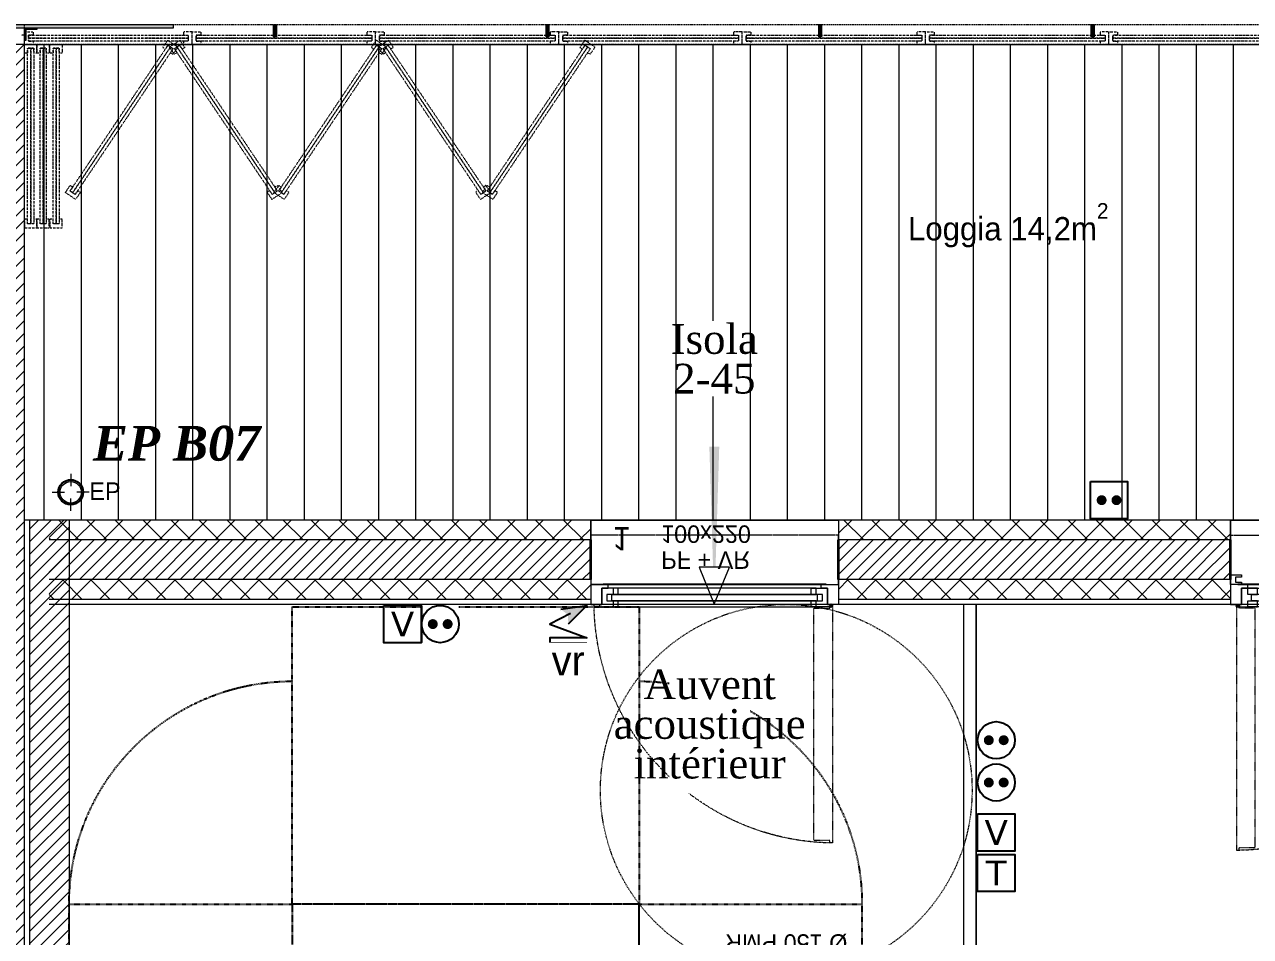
# Model space of a CAD drawing. Header units: centimetres. Extents: x 2191 to 12545, y -680 to 18662.
# Drawn here: x 9179.4 to 9674.2, y 9558.4 to 9926.4 of the extents above; entities that cross this region are included whole.
import ezdxf

# ---------------------------------------------------------------- set-up
doc = ezdxf.new("R2010")
doc.units = ezdxf.units.CM
for name, pattern in [('ACAD_ISO03W100', [0.295276, 0.11811, -0.177165]), ('INTERROMPU2', [0.75, 0.5, -0.25]), ('Style de ligne -11', [0.347222, 0.20828, -0.138942]), ('Style de ligne -12', [0.164042, 0.054681, -0.109361]), ('Style de ligne -13', [0.147638, 0.098425, -0.049213]), ('Style de ligne -14', [0.147638, 0.098425, -0.049213]), ('Style de ligne -17', [0.347222, 0.20828, -0.138942]), ('Style de ligne -18', [0.164042, 0.054681, -0.109361]), ('Style de ligne -5', [0.20828, 0.069425, -0.138855]), ('VW-01', [0.41656, 0.20828, -0.20828])]:
    doc.linetypes.add(name, pattern=pattern)
for name, color, linetype in [('B Aménagement intérieur', 252, 'Continuous'), ('B GÈnÈral_Hatch', 252, 'Continuous'), ('B Général', 252, 'Continuous'), ('C ANNOTATIONS-PMR', 252, 'Style de ligne -5'), ('C ANNOTATIONS-prestations', 252, 'Continuous'), ('C ANNOTATIONS-texte', 252, 'Continuous'), ('D SURFACES-shab', 252, 'Continuous'), ('Général', 252, 'Continuous'), ('prlm-EAU-EPEXT', 145, 'Continuous'), ('prlm-VMC', 93, 'Continuous')]:
    doc.layers.add(name, color=color, linetype=linetype)
for name, color, linetype, lineweight in [('B BATI-lumon', 252, 'Continuous', 20), ('prlm-ELEC-CFA', 1, 'Continuous', 25), ('prlm-ELEC-CFO', 1, 'Continuous', 25)]:
    doc.layers.add(name, color=color, linetype=linetype, lineweight=lineweight)
doc.styles.add('Eurostile', font='Eurosti.TTF')
doc.styles.add('Eurostile (bold)', font='Eurostib.TTF')
doc.styles.add('Eurostile (italic)', font='Eurostib.TTF')
doc.styles.add('prlm-eau-ep', font='timesbi.ttf', dxfattribs={"height": 18})
doc.styles.add('prlm-elec-cfo', font='comic.ttf', dxfattribs={"height": 12})
doc.styles.add('prlm-vmc', font='pala.ttf', dxfattribs={"height": 14})
doc.styles.get("Standard").update_dxf_attribs({"font": 'isocp.shx', "height": 15})
doc.styles.add('Times New Roman (bold italic)', font='timesbi.ttf')
pattern_1 = [(45, (-631.1073, 4809.0284), (2.4253472, -2.6458333), [])]
pattern_2 = [(225, (-631.107, 4809.0284), (5.656854, -5.656854), []), (315, (-631.107, 4809.0284), (-5.656854, -5.656854), [])]

# ---------------------------------------------------------------- blocks, each defined once
blk = doc.blocks.new('Groupe-72-1')
at = {"layer": 'B BATI-lumon', "linetype": 'ACAD_ISO03W100', "lineweight": 5, "flags": 128}
for points in [[(10026.17, 5114.39), (10029.67, 5114.39), (10029.67, 5113.15), (10027.75, 5113.15), (10027.75, 5110.64), (10029.67, 5110.64), (10029.67, 5109.39), (10026.17, 5109.39), (10026.17, 5113.39), (10026.17, 5113.39)], [(10027.75, 5113.15), (10098.6, 5113.15), (10098.6, 5111.9), (10027.75, 5111.9)], [(10027.75, 5111.9), (10098.6, 5111.9), (10098.6, 5110.65), (10027.75, 5110.65)], [(10100.17, 5114.39), (10096.67, 5114.39), (10096.67, 5113.15), (10098.6, 5113.15), (10098.6, 5110.64), (10096.67, 5110.64), (10096.67, 5109.39), (10100.17, 5109.39), (10100.17, 5113.39), (10100.17, 5113.39)]]:
    blk.add_lwpolyline(points, close=True, dxfattribs=at)
blk = doc.blocks.new('Groupe-73-1')
at = {"layer": 'B BATI-lumon', "linetype": 'ACAD_ISO03W100', "lineweight": 5, "flags": 128}
for points in [[(10100.17, 5114.39), (10103.67, 5114.39), (10103.67, 5113.15), (10101.75, 5113.15), (10101.75, 5110.64), (10103.67, 5110.64), (10103.67, 5109.39), (10100.17, 5109.39), (10100.17, 5113.39), (10100.17, 5113.39)], [(10101.75, 5113.15), (10172.6, 5113.15), (10172.6, 5111.9), (10101.75, 5111.9)], [(10101.75, 5111.9), (10172.6, 5111.9), (10172.6, 5110.65), (10101.75, 5110.65)], [(10174.17, 5114.39), (10170.67, 5114.39), (10170.67, 5113.15), (10172.6, 5113.15), (10172.6, 5110.64), (10170.67, 5110.64), (10170.67, 5109.39), (10174.17, 5109.39), (10174.17, 5113.39), (10174.17, 5113.39)]]:
    blk.add_lwpolyline(points, close=True, dxfattribs=at)
blk = doc.blocks.new('Groupe-74-1')
at = {"layer": 'B BATI-lumon', "linetype": 'ACAD_ISO03W100', "lineweight": 5, "flags": 128}
for points in [[(10174.17, 5114.39), (10177.67, 5114.39), (10177.67, 5113.15), (10175.75, 5113.15), (10175.75, 5110.64), (10177.67, 5110.64), (10177.67, 5109.39), (10174.17, 5109.39), (10174.17, 5113.39), (10174.17, 5113.39)], [(10175.75, 5113.15), (10246.6, 5113.15), (10246.6, 5111.9), (10175.75, 5111.9)], [(10175.75, 5111.9), (10246.6, 5111.9), (10246.6, 5110.65), (10175.75, 5110.65)], [(10248.17, 5114.39), (10244.67, 5114.39), (10244.67, 5113.15), (10246.6, 5113.15), (10246.6, 5110.64), (10244.67, 5110.64), (10244.67, 5109.39), (10248.17, 5109.39), (10248.17, 5113.39), (10248.17, 5113.39)]]:
    blk.add_lwpolyline(points, close=True, dxfattribs=at)
blk = doc.blocks.new('Groupe-75-1')
at = {"layer": 'B BATI-lumon', "linetype": 'ACAD_ISO03W100', "lineweight": 5, "flags": 128}
for points in [[(10248.17, 5114.39), (10251.67, 5114.39), (10251.67, 5113.15), (10249.75, 5113.15), (10249.75, 5110.64), (10251.67, 5110.64), (10251.67, 5109.39), (10248.17, 5109.39), (10248.17, 5113.39), (10248.17, 5113.39)], [(10249.75, 5113.15), (10320.6, 5113.15), (10320.6, 5111.9), (10249.75, 5111.9)], [(10249.75, 5111.9), (10320.6, 5111.9), (10320.6, 5110.65), (10249.75, 5110.65)], [(10322.17, 5114.39), (10318.67, 5114.39), (10318.67, 5113.15), (10320.6, 5113.15), (10320.6, 5110.64), (10318.67, 5110.64), (10318.67, 5109.39), (10322.17, 5109.39), (10322.17, 5113.39), (10322.17, 5113.39)]]:
    blk.add_lwpolyline(points, close=True, dxfattribs=at)
blk = doc.blocks.new('Groupe-87-1')
at = {"layer": 'B BATI-lumon', "linetype": 'ACAD_ISO03W100', "lineweight": 5, "flags": 128}
for points in [[(9952.17, 5114.39), (9955.67, 5114.39), (9955.67, 5113.15), (9953.75, 5113.15), (9953.75, 5110.64), (9955.67, 5110.64), (9955.67, 5109.39), (9952.17, 5109.39), (9952.17, 5113.39), (9952.17, 5113.39)], [(9953.75, 5113.15), (10024.6, 5113.15), (10024.6, 5111.9), (9953.75, 5111.9)], [(9953.75, 5111.9), (10024.6, 5111.9), (10024.6, 5110.65), (9953.75, 5110.65)], [(10026.17, 5114.39), (10022.67, 5114.39), (10022.67, 5113.15), (10024.6, 5113.15), (10024.6, 5110.64), (10022.67, 5110.64), (10022.67, 5109.39), (10026.17, 5109.39), (10026.17, 5113.39), (10026.17, 5113.39)]]:
    blk.add_lwpolyline(points, close=True, dxfattribs=at)
blk = doc.blocks.new('Groupe-88-1')
at = {"layer": 'B BATI-lumon', "linetype": 'ACAD_ISO03W100', "lineweight": 5, "flags": 128}
for points in [[(9878.17, 5114.39), (9881.67, 5114.39), (9881.67, 5113.15), (9879.75, 5113.15), (9879.75, 5110.64), (9881.67, 5110.64), (9881.67, 5109.39), (9878.17, 5109.39), (9878.17, 5113.39), (9878.17, 5113.39)], [(9879.75, 5113.15), (9950.6, 5113.15), (9950.6, 5111.9), (9879.75, 5111.9)], [(9879.75, 5111.9), (9950.6, 5111.9), (9950.6, 5110.65), (9879.75, 5110.65)], [(9952.17, 5114.39), (9948.67, 5114.39), (9948.67, 5113.15), (9950.6, 5113.15), (9950.6, 5110.64), (9948.67, 5110.64), (9948.67, 5109.39), (9952.17, 5109.39), (9952.17, 5113.39), (9952.17, 5113.39)]]:
    blk.add_lwpolyline(points, close=True, dxfattribs=at)
blk = doc.blocks.new('Groupe-89-1')
at = {"layer": 'B BATI-lumon', "linetype": 'ACAD_ISO03W100', "lineweight": 5, "flags": 128}
for points in [[(9810.48, 5114.39), (9813.98, 5114.39), (9813.98, 5113.15), (9812.06, 5113.15), (9812.06, 5110.64), (9813.98, 5110.64), (9813.98, 5109.39), (9810.48, 5109.39), (9810.48, 5113.39), (9810.48, 5113.39)], [(9812.06, 5113.15), (9876.6, 5113.15), (9876.6, 5111.9), (9812.06, 5111.9)], [(9812.06, 5111.9), (9876.6, 5111.9), (9876.6, 5110.65), (9812.06, 5110.65)], [(9878.17, 5114.39), (9874.67, 5114.39), (9874.67, 5113.15), (9876.6, 5113.15), (9876.6, 5110.64), (9874.67, 5110.64), (9874.67, 5109.39), (9878.17, 5109.39), (9878.17, 5113.39), (9878.17, 5113.39)]]:
    blk.add_lwpolyline(points, close=True, dxfattribs=at)
blk = doc.blocks.new('Groupe-90-1')
at = {"layer": 'B BATI-lumon', "linetype": 'ACAD_ISO03W100', "lineweight": 5, "flags": 128}
for points in [[(9815.48, 5109.39), (9815.48, 5105.89), (9814.24, 5105.89), (9814.24, 5107.81), (9811.74, 5107.81), (9811.74, 5105.89), (9810.48, 5105.89), (9810.48, 5109.39), (9814.48, 5109.39), (9814.48, 5109.39)], [(9811.74, 5036.97), (9811.74, 5107.81), (9812.99, 5107.81), (9812.99, 5036.97)], [(9812.99, 5036.97), (9812.99, 5107.81), (9814.24, 5107.81), (9814.24, 5036.97)], [(9815.48, 5035.39), (9815.48, 5038.89), (9814.24, 5038.89), (9814.24, 5036.97), (9811.74, 5036.97), (9811.74, 5038.89), (9810.48, 5038.89), (9810.48, 5035.39), (9814.48, 5035.39), (9814.48, 5035.39)]]:
    blk.add_lwpolyline(points, close=True, dxfattribs=at)
blk = doc.blocks.new('Groupe-91-1')
at = {"layer": 'B BATI-lumon', "linetype": 'ACAD_ISO03W100', "lineweight": 5, "flags": 128}
for points in [[(9820.48, 5109.39), (9820.48, 5105.89), (9819.24, 5105.89), (9819.24, 5107.81), (9816.74, 5107.81), (9816.74, 5105.89), (9815.48, 5105.89), (9815.48, 5109.39), (9819.48, 5109.39), (9819.48, 5109.39)], [(9816.74, 5036.97), (9816.74, 5107.81), (9817.99, 5107.81), (9817.99, 5036.97)], [(9817.99, 5036.97), (9817.99, 5107.81), (9819.24, 5107.81), (9819.24, 5036.97)], [(9820.48, 5035.39), (9820.48, 5038.89), (9819.24, 5038.89), (9819.24, 5036.97), (9816.74, 5036.97), (9816.74, 5038.89), (9815.48, 5038.89), (9815.48, 5035.39), (9819.48, 5035.39), (9819.48, 5035.39)]]:
    blk.add_lwpolyline(points, close=True, dxfattribs=at)
blk = doc.blocks.new('Groupe-92-1')
at = {"layer": 'B BATI-lumon', "linetype": 'ACAD_ISO03W100', "lineweight": 5, "flags": 128}
for points in [[(9825.73, 5109.39), (9825.73, 5105.89), (9824.49, 5105.89), (9824.49, 5107.81), (9821.99, 5107.81), (9821.99, 5105.89), (9820.73, 5105.89), (9820.73, 5109.39), (9824.73, 5109.39), (9824.73, 5109.39)], [(9821.99, 5036.97), (9821.99, 5107.81), (9823.24, 5107.81), (9823.24, 5036.97)], [(9823.24, 5036.97), (9823.24, 5107.81), (9824.49, 5107.81), (9824.49, 5036.97)], [(9825.73, 5035.39), (9825.73, 5038.89), (9824.49, 5038.89), (9824.49, 5036.97), (9821.99, 5036.97), (9821.99, 5038.89), (9820.73, 5038.89), (9820.73, 5035.39), (9824.73, 5035.39), (9824.73, 5035.39)]]:
    blk.add_lwpolyline(points, close=True, dxfattribs=at)
blk = doc.blocks.new('Groupe-93-1')
at = {"layer": 'B BATI-lumon', "linetype": 'ACAD_ISO03W100', "lineweight": 5, "flags": 128}
for points in [[(9869.42, 5108.34), (9829.92, 5049.52), (9828.88, 5050.22), (9868.38, 5109.03)], [(9870.46, 5107.64), (9830.96, 5048.83), (9829.92, 5049.52), (9869.42, 5108.34)], [(9868.23, 5111.03), (9866.28, 5108.13), (9867.31, 5107.44), (9868.38, 5109.03), (9870.46, 5107.64), (9869.39, 5106.04), (9870.43, 5105.34), (9872.38, 5108.25), (9869.06, 5110.48), (9869.06, 5110.48)], [(9826.97, 5049.6), (9828.92, 5052.51), (9829.95, 5051.82), (9828.88, 5050.22), (9830.96, 5048.83), (9832.03, 5050.42), (9833.07, 5049.72), (9831.12, 5046.82), (9827.8, 5049.05), (9827.8, 5049.05)]]:
    blk.add_lwpolyline(points, close=True, dxfattribs=at)
blk = doc.blocks.new('Groupe-94-1')
at = {"layer": 'B BATI-lumon', "linetype": 'ACAD_ISO03W100', "lineweight": 5, "flags": 128}
for points in [[(9873.21, 5111.03), (9875.16, 5108.13), (9874.13, 5107.44), (9873.06, 5109.03), (9870.98, 5107.64), (9872.06, 5106.04), (9871.01, 5105.34), (9869.06, 5108.25), (9872.38, 5110.48), (9872.38, 5110.48)], [(9872.02, 5108.34), (9911.52, 5049.52), (9910.49, 5048.83), (9870.99, 5107.64)], [(9873.06, 5109.03), (9912.56, 5050.22), (9911.52, 5049.52), (9872.02, 5108.34)], [(9914.47, 5049.6), (9912.52, 5052.51), (9911.49, 5051.82), (9912.56, 5050.22), (9910.48, 5048.83), (9909.41, 5050.42), (9908.37, 5049.72), (9910.32, 5046.82), (9913.64, 5049.05), (9913.64, 5049.05)]]:
    blk.add_lwpolyline(points, close=True, dxfattribs=at)
blk = doc.blocks.new('Groupe-95-1')
at = {"layer": 'B BATI-lumon', "linetype": 'ACAD_ISO03W100', "lineweight": 5, "flags": 128}
for points in [[(9953.6, 5108.34), (9914.1, 5049.52), (9913.06, 5050.22), (9952.56, 5109.03)], [(9954.63, 5107.64), (9915.13, 5048.83), (9914.1, 5049.52), (9953.6, 5108.34)], [(9952.41, 5111.03), (9950.46, 5108.13), (9951.49, 5107.44), (9952.56, 5109.03), (9954.64, 5107.64), (9953.56, 5106.04), (9954.61, 5105.34), (9956.56, 5108.25), (9953.24, 5110.48), (9953.24, 5110.48)], [(9911.15, 5049.6), (9913.1, 5052.51), (9914.13, 5051.82), (9913.06, 5050.22), (9915.14, 5048.83), (9916.21, 5050.42), (9917.25, 5049.72), (9915.3, 5046.82), (9911.98, 5049.05), (9911.98, 5049.05)]]:
    blk.add_lwpolyline(points, close=True, dxfattribs=at)
blk = doc.blocks.new('Groupe-96-1')
at = {"layer": 'B BATI-lumon', "linetype": 'ACAD_ISO03W100', "lineweight": 5, "flags": 128}
for points in [[(9957.39, 5111.03), (9959.34, 5108.13), (9958.31, 5107.44), (9957.24, 5109.03), (9955.16, 5107.64), (9956.23, 5106.04), (9955.19, 5105.34), (9953.24, 5108.25), (9956.56, 5110.48), (9956.56, 5110.48)], [(9956.2, 5108.34), (9995.7, 5049.52), (9994.66, 5048.83), (9955.16, 5107.64)], [(9957.24, 5109.03), (9996.74, 5050.22), (9995.7, 5049.52), (9956.2, 5108.34)], [(9998.65, 5049.6), (9996.7, 5052.51), (9995.67, 5051.82), (9996.74, 5050.22), (9994.66, 5048.83), (9993.59, 5050.42), (9992.55, 5049.72), (9994.5, 5046.82), (9997.82, 5049.05), (9997.82, 5049.05)]]:
    blk.add_lwpolyline(points, close=True, dxfattribs=at)
blk = doc.blocks.new('Groupe-97-1')
at = {"layer": 'B BATI-lumon', "linetype": 'ACAD_ISO03W100', "lineweight": 5, "flags": 128}
for points in [[(10037.77, 5108.34), (9998.27, 5049.52), (9997.24, 5050.22), (10036.74, 5109.03)], [(10038.81, 5107.64), (9999.31, 5048.83), (9998.27, 5049.52), (10037.77, 5108.34)], [(10036.59, 5111.03), (10034.63, 5108.13), (10035.66, 5107.44), (10036.74, 5109.03), (10038.81, 5107.64), (10037.74, 5106.04), (10038.78, 5105.34), (10040.74, 5108.25), (10037.42, 5110.48), (10037.42, 5110.48)], [(9995.33, 5049.6), (9997.28, 5052.51), (9998.31, 5051.82), (9997.24, 5050.22), (9999.31, 5048.83), (10000.39, 5050.42), (10001.43, 5049.72), (9999.48, 5046.82), (9996.16, 5049.05), (9996.16, 5049.05)]]:
    blk.add_lwpolyline(points, close=True, dxfattribs=at)
blk = doc.blocks.new('Groupe-124-1')
at = {"layer": 'B GÈnÈral_Hatch', "linetype": 'Continuous', "lineweight": 0, "true_color": 0xdddddd}
for points in [[(9911.03, 5117.39), (9912.13, 5117.39), (9912.13, 5112.39), (9911.03, 5112.39)], [(10021.03, 5117.39), (10022.13, 5117.39), (10022.13, 5112.39), (10021.03, 5112.39)], [(10131.03, 5117.39), (10132.13, 5117.39), (10132.13, 5112.39), (10131.03, 5112.39)], [(10241.03, 5117.39), (10242.13, 5117.39), (10242.13, 5112.39), (10241.03, 5112.39)]]:
    blk.add_hatch(color=254, dxfattribs=at).paths.add_polyline_path(points)
at = {"layer": 'B Général', "color": 7, "linetype": 'INTERROMPU2', "lineweight": 13, "flags": 128}
blk.add_lwpolyline([(9810.48, 5117.39), (10544.17, 5117.39), (10544.17, 5109.39), (9810.48, 5109.39)], close=True, dxfattribs=at)
at = {"layer": 'B Général', "color": 7, "linetype": 'Continuous', "lineweight": 5, "flags": 128}
for points in [[(9911.03, 5117.39), (9912.13, 5117.39), (9912.13, 5112.39), (9911.03, 5112.39)], [(10021.03, 5117.39), (10022.13, 5117.39), (10022.13, 5112.39), (10021.03, 5112.39)], [(10131.03, 5117.39), (10132.13, 5117.39), (10132.13, 5112.39), (10131.03, 5112.39)], [(10241.03, 5117.39), (10242.13, 5117.39), (10242.13, 5112.39), (10241.03, 5112.39)]]:
    blk.add_lwpolyline(points, close=True, dxfattribs=at)
at = {"layer": 'B BATI-lumon'}
for name in ['Groupe-89-1', 'Groupe-88-1', 'Groupe-87-1', 'Groupe-72-1', 'Groupe-73-1', 'Groupe-74-1', 'Groupe-75-1', 'Groupe-90-1', 'Groupe-91-1', 'Groupe-92-1', 'Groupe-93-1', 'Groupe-94-1', 'Groupe-95-1', 'Groupe-96-1', 'Groupe-97-1']:
    blk.add_blockref(name, (0, 0), dxfattribs=at)
blk = doc.blocks.new('Rond 150_PMR')
at = {"layer": 'B Général', "color": 154, "linetype": 'VW-01', "lineweight": 5, "true_color": 0x0053a6}
blk.add_circle((0, 0), 75, dxfattribs=at)
at = {"layer": 'B Général', "color": 154, "true_color": 0x0053a6, "insert": (-61.5, 0), "char_height": 7.059, "attachment_point": 5, "rotation": 90, "line_spacing_factor": 0.894142, "style": 'Eurostile (italic)'}
blk.add_mtext('Ø 150 PMR', dxfattribs=at)
blk = doc.blocks.new('Groupe-127-1')
at = {"layer": 'B Général', "color": 7, "linetype": 'VW-01', "lineweight": 5}
blk.add_line((70, -114.99), (-70, -80.35), dxfattribs=at)
at = {"layer": 'B Général', "linetype": 'VW-01', "flags": 128}
for points in [[(-70, 35), (70, 35), (70, -155), (-70, -155)], [(-70, -114.99), (70, -114.99), (70, -155), (-70, -155)]]:
    blk.add_lwpolyline(points, close=True, dxfattribs=at)
blk = doc.blocks.new('Lit 140.190_PMR 2')
at = {"layer": 'B Général', "color": 154, "linetype": 'VW-01', "true_color": 0x0053a6, "flags": 128}
for points in [[(70, 155), (-70, 155), (-70, 35), (70, 35)], [(-70, -155), (-70, 35), (-160, 35), (-160, -155)], [(160, -155), (160, 35), (70, 35), (70, -155)]]:
    blk.add_lwpolyline(points, close=True, dxfattribs=at)
at = {"layer": 'B Général', "color": 154, "linetype": 'VW-01', "true_color": 0x0053a6}
for centre, start, end in [((-70, 35), 90, 180), ((70, 35), 0, 90)]:
    blk.add_arc(centre, 90, start, end, dxfattribs=at)
at = {"layer": 'B Général'}
blk.add_blockref('Groupe-127-1', (0, 0), dxfattribs=at)
blk = doc.blocks.new('T2 S307 (2D)')
at = {"layer": 'B Général', "color": 7, "linetype": 'Continuous', "lineweight": 13}
for p, q in [((-0.43, -55.57), (-0.43, 291.51)), ((4.57, -55.57), (4.57, 291.51))]:
    blk.add_line(p, q, dxfattribs=at)
at = {"layer": 'B Général', "color": 7, "linetype": 'Continuous', "lineweight": 5}
for p, q in [((-0.43, -23.48), (-0.43, 291.51)), ((4.57, -55.57), (4.57, 291.51))]:
    blk.add_line(p, q, dxfattribs=at)
at = {"layer": 'D SURFACES-shab', "color": 1, "lineweight": 18, "true_color": 0xff0000, "flags": 128}
for points in [[(-361.57, 291.52), (-361.57, -19.48), (-0.43, -19.48), (-0.43, 34.39), (-0.43, 34.39), (-0.43, 291.52)], [(53.81, -225.58), (53.81, -285.49), (356.81, -285.59), (356.81, 291.51), (4.57, 291.51), (4.57, 34.39), (4.57, 34.39), (4.57, -30.61), (4.57, -30.61), (4.57, -158.57), (34.57, -158.57), (34.57, -225.59)]]:
    blk.add_lwpolyline(points, close=True, dxfattribs=at)
at = {"layer": 'B Général', "color": 7, "xscale": -1}
blk.add_blockref('Lit 140.190_PMR 2', (-201.57, 135.52), dxfattribs=at)
at = {"layer": 'C ANNOTATIONS-PMR', "color": 7, "rotation": 90}
blk.add_blockref('Rond 150_PMR', (-72.14, 216.52), dxfattribs=at)
blk = doc.blocks.new('PF 100.220 + VR')
at = {"layer": 'B Général', "color": 7, "linetype": 'Continuous', "lineweight": 13}
for p, q in [((-50, 7), (-50, 17)), ((50, 7), (50, 17))]:
    blk.add_line(p, q, dxfattribs=at)
at = {"layer": 'B Général', "color": 7, "linetype": 'Continuous', "lineweight": 35}
for p, q in [((-50, 7), (-50, -9)), ((50, 7), (50, -9))]:
    blk.add_line(p, q, dxfattribs=at)
at = {"layer": 'B Général'}
blk.add_line((45, 9), (-45, 9), dxfattribs=at)
at = {"layer": 'B Général', "color": 7, "linetype": 'Style de ligne -14', "lineweight": 5, "flags": 128}
blk.add_lwpolyline([(47.5, 113.27), (46.5, 113.27), (46.5, 112.27), (40, 112.27), (40, 18.5), (46.5, 18.5), (46.5, 17.5), (47.5, 17.5)], close=True, dxfattribs=at)
at = {"layer": 'B Général', "lineweight": 5, "flags": 128}
for points in [[(-43, 10.5), (-43, 9), (-50, 9), (-50, 17), (-45.5, 17), (-45.5, 10.5)], [(-43.5, 15.5), (43.5, 15.5), (43.5, 13), (-43.5, 13)], [(-41, 18), (41, 18), (41, 15.5), (-41, 15.5)], [(43, 10.5), (43, 9), (50, 9), (50, 17), (45.5, 17), (45.5, 10.5)], [(-41, 13), (41, 13), (41, 10.5), (-41, 10.5)]]:
    blk.add_lwpolyline(points, close=True, dxfattribs=at)
at = {"layer": 'B Général', "color": 7, "linetype": 'Continuous', "lineweight": 5, "flags": 128}
for points in [[(-39, 15.5), (-41.5, 15.5), (-41.5, 13), (-39, 13), (-39, 10.5), (-45.5, 10.5), (-45.5, 17), (-46.5, 17), (-46.5, 18), (-39, 18)], [(39, 15.5), (41.5, 15.5), (41.5, 13), (39, 13), (39, 10.5), (45.5, 10.5), (45.5, 17), (46.5, 17), (46.5, 18), (39, 18)]]:
    blk.add_lwpolyline(points, close=True, dxfattribs=at)
at = {"layer": 'B Général', "color": 7, "linetype": 'Style de ligne -17', "lineweight": 5, "flags": 128}
blk.add_lwpolyline([(-50, 9), (50, 9), (50, -11), (-50, -11)], close=True, dxfattribs=at)
at = {"layer": 'B Général', "lineweight": 13, "flags": 128}
blk.add_lwpolyline([(-50, -9), (-50, -17), (50, -17), (50, -9)], dxfattribs=at)
at = {"layer": 'B Général'}
blk.add_circle((47, 17.5), 0.5, dxfattribs=at)
at = {"layer": 'B Général', "color": 7, "linetype": 'Style de ligne -18', "lineweight": 5}
blk.add_arc((48.78, 15.78), 97.5, 90.8973, 179.2823, dxfattribs=at)
at = {"layer": 'B Général', "insert": (-21.61, 2.65), "char_height": 7.059, "attachment_point": 1, "rotation": 360, "line_spacing_factor": 0.894142, "style": 'Eurostile'}
blk.add_mtext('PF + VR', dxfattribs=at)
at = {"layer": 'C ANNOTATIONS-prestations', "attachment_point": 1, "rotation": 360, "line_spacing_factor": 0.894142}
for s, insert, char_height, style in [('1', (-41.14, -4.77), 9.41, 'Eurostile (bold)'), ('100x220', (-21.61, -7.83), 7.059, 'Eurostile')]:
    blk.add_mtext(s, dxfattribs=dict(at, insert=insert, char_height=char_height, style=style))
blk = doc.blocks.new('PF 200.220 + VR')
at = {"layer": 'B Général', "color": 7, "linetype": 'Continuous', "lineweight": 13}
for p, q in [((-100, 7), (-100, 17)), ((100, 7), (100, 17))]:
    blk.add_line(p, q, dxfattribs=at)
at = {"layer": 'B Général', "color": 7, "linetype": 'Continuous', "lineweight": 35}
for p, q in [((-100, 7), (-100, -9)), ((100, 7), (100, -9))]:
    blk.add_line(p, q, dxfattribs=at)
at = {"layer": 'B Général'}
blk.add_line((-93, 9), (97, 9), dxfattribs=at)
at = {"layer": 'B Général', "color": 7, "linetype": 'Style de ligne -13', "lineweight": 5, "flags": 128}
for points in [[(-97.5, 116.12), (-96.5, 116.12), (-96.5, 115.12), (-90, 115.12), (-90, 18.5), (-96.5, 18.5), (-96.5, 17.5), (-97.5, 17.5)], [(97.5, 116.12), (96.5, 116.12), (96.5, 115.12), (90, 115.12), (90, 18.5), (96.5, 18.5), (96.5, 17.5), (97.5, 17.5)]]:
    blk.add_lwpolyline(points, close=True, dxfattribs=at)
at = {"layer": 'B Général', "lineweight": 5, "flags": 128}
for points in [[(-93, 10.5), (-93, 9), (-100, 9), (-100, 17), (-95.5, 17), (-95.5, 10.5)], [(-4.5, 18), (-89, 18), (-89, 15.5), (-4.5, 15.5)], [(6.5, 18), (93, 18), (93, 15.5), (6.5, 15.5)], [(93, 10.5), (93, 9), (100, 9), (100, 17), (95.5, 17), (95.5, 10.5)], [(-4.5, 13), (-89, 13), (-89, 10.5), (-4.5, 10.5)], [(6.5, 13), (93, 13), (93, 10.5), (6.5, 10.5)], [(-100, 9), (-100, 5), (-95.5, 5), (-95.5, 6), (-98, 6), (-98, 8), (-95.5, 8), (-95.5, 9)], [(100, 9), (100, 5), (95.5, 5), (95.5, 6), (98, 6), (98, 8), (95.5, 8), (95.5, 9)]]:
    blk.add_lwpolyline(points, close=True, dxfattribs=at)
at = {"layer": 'B Général', "color": 7, "linetype": 'Continuous', "lineweight": 5, "flags": 128}
for points in [[(-89, 15.5), (-91.5, 15.5), (-91.5, 13), (-89, 13), (-89, 10.5), (-95.5, 10.5), (-95.5, 17), (-96.5, 17), (-96.5, 18), (-89, 18)], [(-6.5, 15.5), (-4, 15.5), (-4, 13), (-6.5, 13), (-6.5, 10.5), (0, 10.5), (0, 17), (1, 17), (1, 18), (-6.5, 18)], [(6.5, 15.5), (4, 15.5), (4, 13), (6.5, 13), (6.5, 10.5), (0, 10.5), (0, 17), (1, 17), (1, 18), (6.5, 18)], [(89, 15.5), (91.5, 15.5), (91.5, 13), (89, 13), (89, 10.5), (95.5, 10.5), (95.5, 17), (96.5, 17), (96.5, 18), (89, 18)]]:
    blk.add_lwpolyline(points, close=True, dxfattribs=at)
at = {"layer": 'B Général', "color": 7, "linetype": 'Style de ligne -11', "lineweight": 5, "flags": 128}
blk.add_lwpolyline([(-100, 9), (100, 9), (100, -11), (-100, -11)], close=True, dxfattribs=at)
at = {"layer": 'B Général', "lineweight": 13, "flags": 128}
blk.add_lwpolyline([(100, -9), (100, -17), (-100, -17), (-100, -9)], dxfattribs=at)
at = {"layer": 'B Général'}
for centre in [(-97, 17.5), (97, 17.5)]:
    blk.add_circle(centre, 0.5, dxfattribs=at)
at = {"layer": 'B Général', "color": 7, "linetype": 'Style de ligne -12', "lineweight": 5}
for centre, start, end in [((-98.46, 17.77), 359.5523, 89.0018), ((98.46, 17.77), 90.9982, 180.4485)]:
    blk.add_arc(centre, 98.37, start, end, dxfattribs=at)
at = {"layer": 'B Général', "insert": (0, 2.65), "char_height": 7.059, "attachment_point": 2, "rotation": 360, "line_spacing_factor": 0.894142, "style": 'Eurostile'}
blk.add_mtext('PF + VR', dxfattribs=at)
at = {"layer": 'C ANNOTATIONS-prestations', "rotation": 360, "line_spacing_factor": 0.894142}
for s, insert, char_height, attachment_point, style in [('2', (-91.15, -4.77), 9.41, 1, 'Eurostile (bold)'), ('200x220 (2 vantaux) ', (0, -7.82), 7.059, 2, 'Eurostile')]:
    blk.add_mtext(s, dxfattribs=dict(at, insert=insert, char_height=char_height, attachment_point=attachment_point, style=style))
blk = doc.blocks.new('EP')
at = {"layer": 'B GÈnÈral_Hatch', "linetype": 'Continuous', "lineweight": 0}
h = blk.add_hatch(color=7, dxfattribs=at)
edge = h.paths.add_edge_path()
edge.add_arc((0, 0), 5, 0, 180, ccw=False)
edge.add_arc((0, 0), 5, 180, 360, ccw=False)
edge = h.paths.add_edge_path()
edge.add_arc((0, 0), 4.33, 0, 180, ccw=False)
edge.add_arc((0, 0), 4.33, 180, 360, ccw=False)
at = {"layer": 'B Général', "color": 7, "linetype": 'Continuous', "lineweight": 5}
for p, q in [((0, 7.5), (0, 2.5)), ((-7.5, 0), (-2.5, 0)), ((7.5, 0), (2.5, 0)), ((0, -7.5), (0, -2.5))]:
    blk.add_line(p, q, dxfattribs=at)
at = {"layer": 'B Général', "color": 7, "linetype": 'Continuous', "lineweight": 5, "flags": 128}
for points in [[(-5, 0, -1), (5, 0, -1)], [(-4.33, 0, -1), (4.33, 0, -1)]]:
    blk.add_lwpolyline(points, format="xyb", close=True, dxfattribs=at)
at = {"layer": 'C ANNOTATIONS-prestations', "insert": (7.5, 3.99), "char_height": 7.059, "attachment_point": 1, "line_spacing_factor": 0.894142, "style": 'Eurostile'}
blk.add_mtext('EP', dxfattribs=at)
blk = doc.blocks.new('Groupe-156-1')
at = {"layer": 'B GÈnÈral_Hatch', "linetype": 'Continuous', "lineweight": 0, "true_color": 0xdddddd}
for points in [[(9770.48, 5117.39), (9870.48, 5117.39), (9870.48, 5115.89), (9770.48, 5115.89)], [(9794.48, 5112.05), (9794.48, 5115.89), (9789.48, 5115.89), (9789.48, 5115.39), (9793.98, 5115.39), (9793.98, 5110.89), (9794.48, 5110.89)], [(9810.48, 5112.05), (9810.48, 5115.89), (9815.48, 5115.89), (9815.48, 5115.39), (9810.98, 5115.39), (9810.98, 5110.89), (9810.48, 5110.89)]]:
    blk.add_hatch(color=254, dxfattribs=at).paths.add_polyline_path(points)
at = {"layer": 'B Général', "color": 7, "linetype": 'Style de ligne -5', "lineweight": 5}
for p, q in [((9793.98, 5113.14), (9795.7, 5113.14)), ((9810.98, 5113.14), (9809.27, 5113.14))]:
    blk.add_line(p, q, dxfattribs=at)
at = {"layer": 'B Général', "color": 7, "linetype": 'Continuous', "lineweight": 5, "flags": 128}
for points in [[(9770.48, 5117.39), (9870.48, 5117.39), (9870.48, 5115.89), (9770.48, 5115.89)], [(9794.48, 5112.05), (9794.48, 5115.89), (9789.48, 5115.89), (9789.48, 5115.39), (9793.98, 5115.39), (9793.98, 5110.89), (9794.48, 5110.89)], [(9810.48, 5112.05), (9810.48, 5115.89), (9815.48, 5115.89), (9815.48, 5115.39), (9810.98, 5115.39), (9810.98, 5110.89), (9810.48, 5110.89)]]:
    blk.add_lwpolyline(points, close=True, dxfattribs=at)
blk = doc.blocks.new('Groupe-157-1')
at = {"layer": 'B Général', "color": 7, "linetype": 'Continuous', "lineweight": 5}
for p, q in [((9818.33, 5109.39), (9818.33, 4917.39)), ((9833.33, 5109.39), (9833.33, 4917.39)), ((9848.33, 5109.39), (9848.33, 4917.39)), ((9863.33, 5109.39), (9863.33, 4917.39)), ((9878.33, 5109.39), (9878.33, 4917.39)), ((9893.33, 5109.39), (9893.33, 4917.39)), ((9908.33, 5109.39), (9908.33, 4917.39)), ((9923.33, 5109.39), (9923.33, 4917.39)), ((9938.33, 5109.39), (9938.33, 4917.39)), ((9953.33, 5109.39), (9953.33, 4917.39)), ((9968.33, 5109.39), (9968.33, 4917.39)), ((9983.33, 5109.39), (9983.33, 4917.39)), ((9998.33, 5109.39), (9998.33, 4917.39)), ((10013.33, 5109.39), (10013.33, 4917.39)), ((10028.33, 5109.39), (10028.33, 4917.39)), ((10043.33, 5109.39), (10043.33, 4917.39)), ((10058.33, 5109.39), (10058.33, 4917.39)), ((10073.33, 5109.39), (10073.33, 4917.39)), ((10088.33, 5109.39), (10088.33, 4917.39)), ((10103.33, 5109.39), (10103.33, 4917.39)), ((10118.33, 5109.39), (10118.33, 4917.39)), ((10133.33, 5109.39), (10133.33, 4917.39)), ((10148.33, 5109.39), (10148.33, 4917.39)), ((10163.33, 5109.39), (10163.33, 4917.39)), ((10178.33, 5109.39), (10178.33, 4917.39)), ((10193.33, 5109.39), (10193.33, 4917.39)), ((10208.33, 5109.39), (10208.33, 4917.39)), ((10223.33, 5109.39), (10223.33, 4917.39)), ((10238.33, 5109.39), (10238.33, 4917.39)), ((10253.33, 5109.39), (10253.33, 4917.39)), ((10268.33, 5109.39), (10268.33, 4917.39)), ((10283.33, 5109.39), (10283.33, 4917.39)), ((10298.33, 5109.39), (10298.33, 4917.39)), ((10313.33, 5109.39), (10313.33, 4917.39)), ((10328.33, 5109.39), (10328.33, 4917.39)), ((10343.33, 5109.39), (10343.33, 4917.39)), ((10358.33, 5109.39), (10358.33, 4917.39)), ((10373.33, 5109.39), (10373.33, 4917.39)), ((10388.33, 5109.39), (10388.33, 4917.39)), ((10403.33, 5109.39), (10403.33, 4917.39)), ((10418.33, 5109.39), (10418.33, 4917.39)), ((10433.33, 5109.39), (10433.33, 4917.39)), ((10448.33, 5109.39), (10448.33, 4917.39)), ((10463.33, 5109.39), (10463.33, 4917.39)), ((10478.33, 5109.39), (10478.33, 4917.39)), ((10493.33, 5109.39), (10493.33, 4917.39)), ((10508.33, 5109.39), (10508.33, 4917.39)), ((10523.33, 5109.39), (10523.33, 4917.39)), ((10538.33, 5109.39), (10538.33, 4917.39))]:
    blk.add_line(p, q, dxfattribs=at)
at = {"layer": 'B Général', "color": 7, "linetype": 'Continuous', "lineweight": 13, "flags": 128}
blk.add_lwpolyline([(9810.48, 5109.39), (10546.87, 5109.39), (10546.87, 4917.39), (9810.48, 4917.39)], close=True, dxfattribs=at)
blk = doc.blocks.new('xi.epext')
at = {"layer": 'prlm-EAU-EPEXT', "color": 0, "linetype": 'ByBlock', "lineweight": -2}
blk.add_circle((0, 0), 5, dxfattribs=at)
blk = doc.blocks.new('Groupe-163-1')
at = {"layer": 'prlm-EAU-EPEXT'}
blk.add_blockref('xi.epext', (9829.13, 4928.65), dxfattribs=at)
at = {"layer": 'prlm-EAU-EPEXT', "insert": (9838.12, 4955.38), "char_height": 13.989, "width": 86.1947, "attachment_point": 1, "line_spacing_factor": 1.004802, "style": 'Times New Roman (bold italic)'}
blk.add_mtext('EP B07', dxfattribs=at)
blk = doc.blocks.new('xi.EA')
at = {"layer": 'prlm-VMC', "color": 0, "linetype": 'ByBlock', "lineweight": 5, "flags": 128}
blk.add_lwpolyline([(-6.17, -15), (6.17, -15), (0, 0)], close=True, dxfattribs=at)
at = {"layer": 'prlm-VMC', "color": 0, "linetype": 'ByBlock', "lineweight": -2, "flags": 128}
blk.add_lwpolyline([(0, -15, 1, 4, 0), (0, -63.63, 1, 1, 0)], format="xyseb", dxfattribs=at)
at = {"layer": 'prlm-VMC', "color": 0, "linetype": 'ByBlock', "lineweight": 5}
blk.add_solid([(0, 0), (6.17, -15), (-6.17, -15), (0, 0)], dxfattribs=at)
blk = doc.blocks.new('xi.PC-EXT')
at = {"layer": 'prlm-ELEC-CFO', "color": 0, "linetype": 'ByBlock', "lineweight": -2, "flags": 128}
blk.add_lwpolyline([(-7.5, 7.5), (7.5, 7.5), (7.5, -7.5), (-7.5, -7.5)], close=True, dxfattribs=at)
at = {"layer": 'prlm-ELEC-CFO', "color": 0, "linetype": 'ByBlock', "lineweight": 5, "const_width": 2}
for points in [[(-4, 0, 1), (-2, 0, 1)], [(2, 0, 1), (4, 0, 1)]]:
    blk.add_lwpolyline(points, format="xyb", close=True, dxfattribs=at)
blk = doc.blocks.new('xi.PC')
at = {"color": 0, "lineweight": 5}
blk.add_wipeout([(-7.5, -7.5), (7.5, -7.5), (7.5, 7.5), (-7.5, 7.5)], dxfattribs=at).dxf.layer = 'prlm-ELEC-CFO'
at = {"layer": 'prlm-ELEC-CFO', "color": 0, "linetype": 'ByBlock', "lineweight": 5, "const_width": 2}
for points in [[(-4, 0, 1), (-2, 0, 1)], [(2, 0, 1), (4, 0, 1)]]:
    blk.add_lwpolyline(points, format="xyb", close=True, dxfattribs=at)
at = {"layer": 'prlm-ELEC-CFO', "color": 0, "linetype": 'ByBlock', "lineweight": -2}
blk.add_circle((0, 0), 7.5, dxfattribs=at)
blk = doc.blocks.new('xi.TV')
at = {"layer": 'prlm-ELEC-CFA', "color": 0, "linetype": 'ByBlock', "lineweight": -2, "flags": 128}
blk.add_lwpolyline([(-7.5, 7.5), (7.5, 7.5), (7.5, -7.5), (-7.5, -7.5)], close=True, dxfattribs=at)
at = {"layer": 'prlm-ELEC-CFA', "color": 0, "linetype": 'ByBlock', "insert": (0, 0), "char_height": 10, "width": 11.36, "attachment_point": 5}
blk.add_mtext('{\\fVerdana|b0|i0|c0|p34;V}', dxfattribs=at)
blk = doc.blocks.new('xi.VR')
at = {"layer": 'prlm-ELEC-CFO', "lineweight": 5}
blk.add_hatch(color=0, dxfattribs=at).paths.add_polyline_path([(-3, 6), (-0.1, 3.7), (0, 0), (7.5, 7.5)])
at = {"layer": 'prlm-ELEC-CFO', "color": 0}
for points in [[(-3, 6), (7.5, 7.5), (0, 0)], [(0.95, 4.23), (-7.5, 0), (7.5, -5.5), (-7.5, -5.5), (-7.5, -7.5), (7.5, -7.5)]]:
    blk.add_lwpolyline(points, dxfattribs=at)
blk = doc.blocks.new('xi.TEL')
at = {"layer": 'prlm-ELEC-CFA', "color": 0, "linetype": 'ByBlock', "lineweight": -2, "flags": 128}
blk.add_lwpolyline([(-7.5, 7.5), (7.5, 7.5), (7.5, -7.5), (-7.5, -7.5)], close=True, dxfattribs=at)
at = {"layer": 'prlm-ELEC-CFA', "color": 0, "linetype": 'ByBlock', "insert": (0, 0), "char_height": 10, "width": 11.36, "attachment_point": 5}
blk.add_mtext('{\\fVerdana|b0|i0|c0|p34;T}', dxfattribs=at)

msp = doc.modelspace()

# ---------------------------------------------------------------- hatches: boundary and pattern name
at = {"layer": 'B GÈnÈral_Hatch', "linetype": 'Continuous', "lineweight": 5}
h = msp.add_hatch(dxfattribs=at)
h.set_pattern_fill('50_BETON', style=0, pattern_type=2)
h.set_pattern_definition(pattern_1)
h.paths.add_polyline_path([(9163.38, 9918.42), (9163.38, 9109.34), (9179.38, 9091.34), (9179.38, 9918.42)])
h = msp.add_hatch(dxfattribs=at)
h.set_pattern_fill('50_BETON', style=0, pattern_type=2)
h.set_pattern_definition(pattern_1)
h.paths.add_polyline_path([(9181.38, 9091.34), (9197.38, 9109.35), (9197.38, 9726.42), (9181.38, 9726.42)])
at = {"layer": 'B GÈnÈral_Hatch', "linetype": 'Continuous', "lineweight": 5, "true_color": 0x808080}
h = msp.add_hatch(dxfattribs=at)
h.set_pattern_fill('02_ISOLANT', color=8, angle=180, style=0, pattern_type=2)
h.set_pattern_definition(pattern_2)
h.paths.add_polyline_path([(9407.93, 9718.42), (9407.93, 9726.42), (9189.38, 9726.42), (9189.38, 9718.42)])
h = msp.add_hatch(dxfattribs=at)
h.set_pattern_fill('02_ISOLANT', color=8, angle=180, style=0, pattern_type=2)
h.set_pattern_definition(pattern_2)
h.paths.add_polyline_path([(9666.07, 9718.42), (9666.07, 9726.42), (9507.93, 9726.42), (9507.93, 9718.42)])
at = {"layer": 'B GÈnÈral_Hatch', "linetype": 'Continuous', "lineweight": 5}
h = msp.add_hatch(dxfattribs=at)
h.set_pattern_fill('50_BETON', style=0, pattern_type=2)
h.set_pattern_definition(pattern_1)
h.paths.add_polyline_path([(9407.93, 9702.42), (9407.93, 9718.42), (9189.38, 9718.42), (9189.38, 9702.42)])
h = msp.add_hatch(dxfattribs=at)
h.set_pattern_fill('50_BETON', style=0, pattern_type=2)
h.set_pattern_definition(pattern_1)
h.paths.add_polyline_path([(9666.07, 9702.42), (9666.07, 9718.42), (9507.93, 9718.42), (9507.93, 9702.42)])
at = {"layer": 'B GÈnÈral_Hatch', "linetype": 'Continuous', "lineweight": 5, "true_color": 0x808080}
h = msp.add_hatch(dxfattribs=at)
h.set_pattern_fill('02_ISOLANT', color=8, angle=180, style=0, pattern_type=2)
h.set_pattern_definition(pattern_2)
h.paths.add_polyline_path([(9407.93, 9694.42), (9407.93, 9702.42), (9189.38, 9702.42), (9189.38, 9694.42)])
h = msp.add_hatch(dxfattribs=at)
h.set_pattern_fill('02_ISOLANT', color=8, angle=180, style=0, pattern_type=2)
h.set_pattern_definition(pattern_2)
h.paths.add_polyline_path([(9666.07, 9694.42), (9666.07, 9702.42), (9507.93, 9702.42), (9507.93, 9694.42)])

# ---------------------------------------------------------------- linework, layer by layer
at = {"layer": 'B Général', "color": 7, "linetype": 'Continuous', "lineweight": 5}
for p, q in [((9179.38, 9918.42), (9163.38, 9918.42)), ((9179.38, 9091.34), (9179.38, 9918.42)), ((9181.38, 9726.42), (9181.38, 9091.34)), ((9407.93, 9726.42), (9189.38, 9726.42)), ((9197.38, 9726.42), (9197.38, 9109.35)), ((9666.07, 9726.42), (9507.93, 9726.42)), ((9407.93, 9718.42), (9189.38, 9718.42)), ((9666.07, 9718.42), (9507.93, 9718.42)), ((9407.93, 9702.42), (9189.38, 9702.42)), ((9666.07, 9702.42), (9507.93, 9702.42)), ((9407.93, 9694.42), (9189.38, 9694.42)), ((9407.93, 9694.42), (9189.38, 9694.42)), ((9666.07, 9694.42), (9507.93, 9694.42)), ((9666.07, 9694.42), (9507.93, 9694.42)), ((9407.93, 9692.42), (9189.38, 9692.42)), ((9666.07, 9692.42), (9507.93, 9692.42))]:
    msp.add_line(p, q, dxfattribs=at)
at = {"layer": 'B Général', "color": 7, "linetype": 'Continuous', "lineweight": 18}
for p, q in [((9179.38, 9091.34), (9179.38, 9918.42)), ((9181.38, 9726.42), (9181.38, 9091.34)), ((9197.38, 9726.42), (9197.38, 9109.35)), ((9407.93, 9718.42), (9189.38, 9718.42)), ((9666.07, 9718.42), (9507.93, 9718.42)), ((9407.93, 9702.42), (9189.38, 9702.42)), ((9666.07, 9702.42), (9507.93, 9702.42))]:
    msp.add_line(p, q, dxfattribs=at)
at = {"layer": 'B Général', "color": 7, "linetype": 'Continuous', "lineweight": 13}
for p, q in [((9407.93, 9726.42), (9189.38, 9726.42)), ((9407.93, 9726.42), (9407.93, 9692.42)), ((9507.93, 9726.42), (9507.93, 9692.42)), ((9666.07, 9726.42), (9507.93, 9726.42)), ((9666.07, 9726.42), (9666.07, 9692.42)), ((9407.93, 9692.42), (9189.38, 9692.42)), ((9666.07, 9692.42), (9507.93, 9692.42))]:
    msp.add_line(p, q, dxfattribs=at)
at = {"layer": 'D SURFACES-shab', "color": 30, "linetype": 'Continuous', "lineweight": 5, "true_color": 0xff6633, "flags": 128}
msp.add_lwpolyline([(9915.76, 9726.42), (9179.38, 9726.42), (9179.38, 9918.42), (9915.76, 9918.42)], close=True, dxfattribs=at)

# ---------------------------------------------------------------- block references
at = {"layer": 'B Aménagement intérieur', "color": 7}
msp.add_blockref('T2 S307 (2D)', (9558.95, 9400.9), dxfattribs=at)
at = {"layer": 'B BATI-lumon', "color": 7}
msp.add_blockref('Groupe-124-1', (-631.11, 4809.03), dxfattribs=at)
at = {"layer": 'B Général', "color": 7}
for name, p in [('Groupe-156-1', (-631.11, 4809.03)), ('Groupe-157-1', (-631.11, 4809.03)), ('EP', (9198.03, 9737.67))]:
    msp.add_blockref(name, p, dxfattribs=at)
at = {"layer": 'B Général', "color": 7, "xscale": -1, "rotation": 180}
msp.add_blockref('PF 100.220 + VR', (9457.93, 9709.42), dxfattribs=at)
at = {"layer": 'B Général', "color": 7, "rotation": 180}
msp.add_blockref('PF 200.220 + VR', (9766.07, 9709.42), dxfattribs=at)
at = {"layer": 'Général', "color": 7}
msp.add_blockref('Groupe-163-1', (-631.11, 4809.03), dxfattribs=at)
at = {"layer": 'prlm-EAU-EPEXT'}
msp.add_blockref('xi.epext', (9198.07, 9737.74), dxfattribs=at)
at = {"layer": 'prlm-ELEC-CFA'}
for name, p in [('xi.TV', (9571.56, 9600.37)), ('xi.TEL', (9571.56, 9584.07))]:
    msp.add_blockref(name, p, dxfattribs=at)
at = {"layer": 'prlm-ELEC-CFO'}
for name, p in [('xi.PC-EXT', (9617.09, 9734.48)), ('xi.VR', (9398.83, 9684.48))]:
    msp.add_blockref(name, p, dxfattribs=at)
at = {"layer": 'prlm-VMC', "rotation": 180.000000007443}
msp.add_blockref('xi.EA', (9457.77, 9692.48), dxfattribs=at)

# ---------------------------------------------------------------- texts
at = {"layer": 'C ANNOTATIONS-texte', "color": 7, "insert": (9616.87, 9854.37), "char_height": 9.412, "width": 264, "attachment_point": 3, "line_spacing_factor": 0.894142, "style": 'Eurostile'}
msp.add_mtext('Loggia 14,2m{\\H0.6667x;\\S2^ ;}', dxfattribs=at)
at = {"layer": 'prlm-EAU-EPEXT', "insert": (9207.05, 9764.48), "char_height": 14, "width": 86.1947, "attachment_point": 1, "style": 'prlm-eau-ep'}
msp.add_mtext('EP B07', dxfattribs=at)

# ---------------------------------------------------------------- next in the draw order: block references
at = {"layer": 'prlm-ELEC-CFO'}
for p in [(9347.15, 9684.48), (9571.56, 9637.62)]:
    msp.add_blockref('xi.PC', p, dxfattribs=at)

# ---------------------------------------------------------------- next in the draw order: texts
at = {"layer": 'prlm-ELEC-CFO', "lineweight": 20, "insert": (9398.83, 9669.76), "char_height": 12, "attachment_point": 5, "line_spacing_factor": 0.8, "style": 'prlm-elec-cfo', "bg_fill": 3, "box_fill_scale": 1.1, "bg_fill_color": 256, "bg_fill_transparency": 0}
msp.add_mtext('vr', dxfattribs=at)
at = {"layer": 'prlm-VMC', "insert": (9457.77, 9791.44), "char_height": 12, "width": 20.51, "attachment_point": 5, "line_spacing_factor": 0.8, "style": 'prlm-vmc', "bg_fill": 3, "box_fill_scale": 1.1, "bg_fill_color": 256, "bg_fill_transparency": 0}
msp.add_mtext('Isola\\P2-45', dxfattribs=at)
at = {"layer": 'prlm-VMC', "insert": (9455.9, 9644.1), "char_height": 12, "width": 20.51, "attachment_point": 5, "line_spacing_factor": 0.8, "style": 'prlm-vmc', "bg_fill": 2}
msp.add_mtext('Auvent acoustique intérieur', dxfattribs=at)

# ---------------------------------------------------------------- next in the draw order: block references
at = {"layer": 'prlm-ELEC-CFA'}
msp.add_blockref('xi.TV', (9331.95, 9684.48), dxfattribs=at)
at = {"layer": 'prlm-ELEC-CFO'}
msp.add_blockref('xi.PC', (9571.56, 9620.55), dxfattribs=at)

doc.saveas('drawing.dxf')
